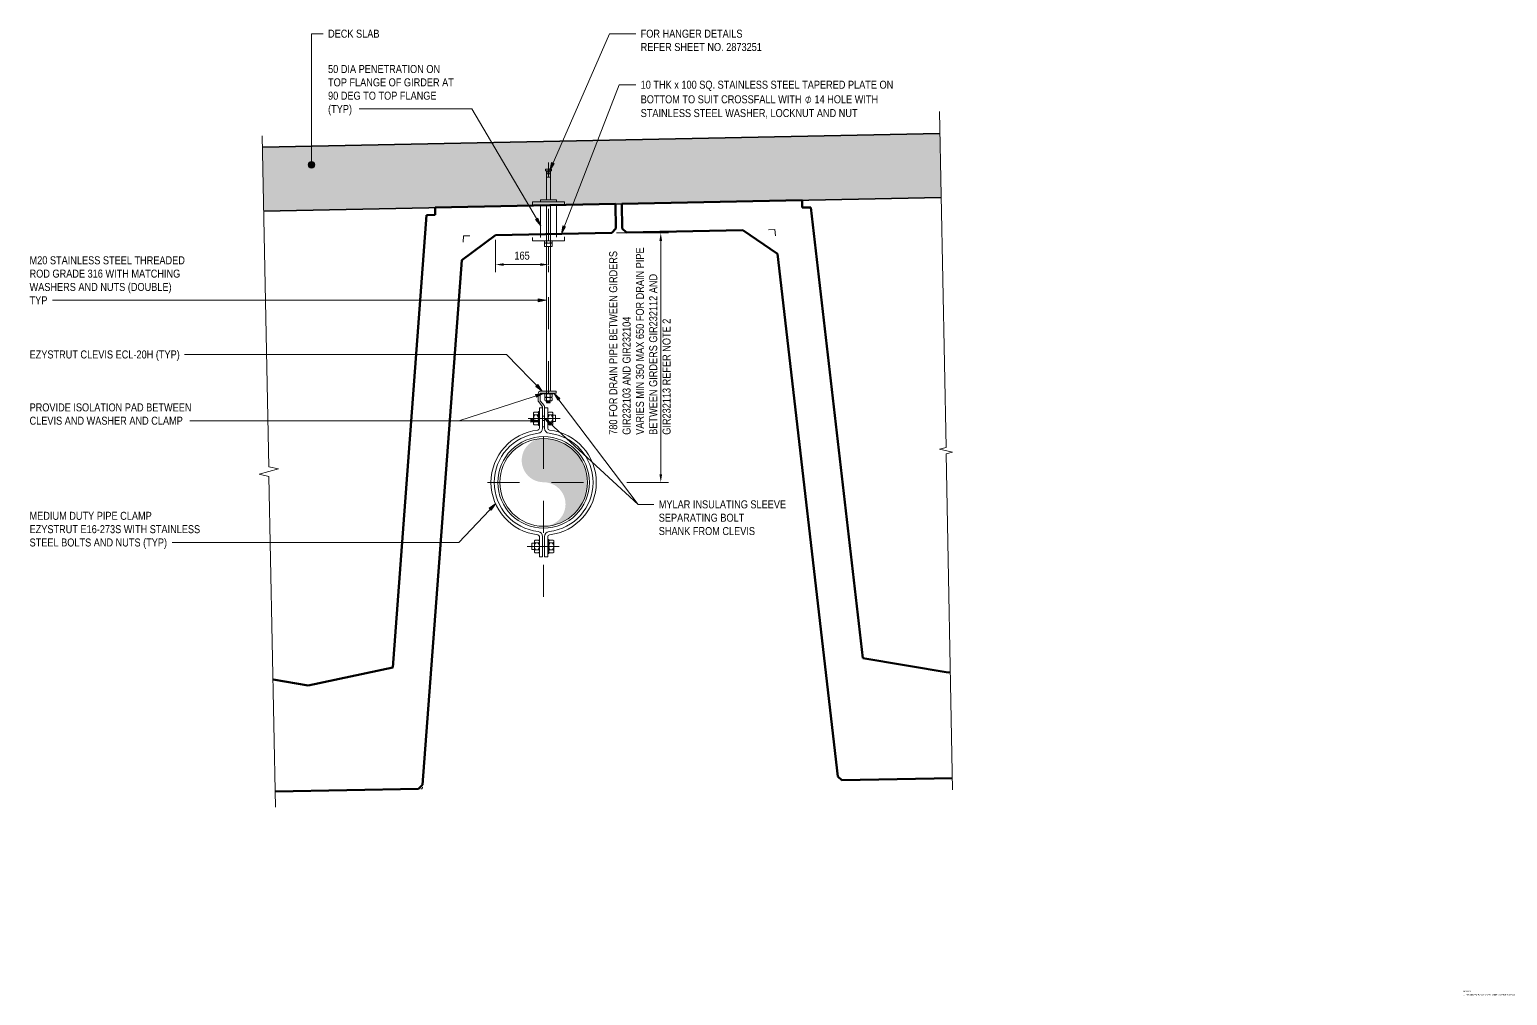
# Model space of a CAD drawing. Header units: metres. Extents: x -5.5 to 4.7, y 2.7 to 5.7.
# Drawn here: x 0.085 to 4.703, y 2.657 to 5.676 of the extents above; entities that cross this region are included whole.
import ezdxf

# ---------------------------------------------------------------- set-up
doc = ezdxf.new("R2010")
doc.units = ezdxf.units.M
doc.linetypes.add('JacobsCenter', pattern=[0.015, 0.009, -0.0015, 0.003, -0.0015])
doc.linetypes.add('JacobsDash', pattern=[0.0045, 0.003, -0.0015])
doc.layers.get('Defpoints').update_dxf_attribs({"color": 41})
for name, color, linetype, lineweight in [('A-ANNO-DIMS', 7, 'Continuous', 9), ('A-DETL', 7, 'Continuous', 13), ('A-DETL-GENF', 7, 'Continuous', 9), ('G-ANNO-TEXT', 7, 'Continuous', 9)]:
    doc.layers.add(name, color=color, linetype=linetype, lineweight=lineweight)
doc.styles.add('Arial Narrow', font='ARIALN.TTF', dxfattribs={"height": 0.025})
doc.styles.add('Arial Narrow_2', font='ARIALN.TTF', dxfattribs={"height": 0.0035})
doc.styles.add('Arial Narrow_3', font='ARIALN.TTF', dxfattribs={"height": 0.005})
doc.styles.add('Segoe UI Symbol', font='seguisym.ttf', dxfattribs={"height": 0.025})
doc.dimstyles.new('Dimension_Standard_O__mm__1', dxfattribs={"dimscale": 0.3048, "dimtxt": 0.025586, "dimasz": 0.082021, "dimexe": 0.07874, "dimexo": 0.049213, "dimgap": 0.049213, "dimtad": 1, "dimdec": 0, "dimlfac": 1000, "dimzin": 0, "dimdsep": 46, "dimtxsty": 'Arial Narrow', "dimsah": 1, "dimcen": 0.09, "dimaunit": 1, "dimadec": 4, "dimazin": 0, "dimtfac": 1, "dimtdec": 4, "dimtix": 1, "dimtmove": 0, "dimatfit": 3, "dimfxl": 1, "dimtvp": 1, "dimtfill": 1, "dimtolj": 1, "dimtzin": 0, "dimlwd": 18, "dimlwe": 18, "dimarcsym": 2})

# ---------------------------------------------------------------- blocks, each defined once
blk = doc.blocks.new('1815 DEEP SUPER-T GIRDER_2D - 1815 DEEP SUPER-T GIRDER_2D-7372020-DRG-2873255 - TYPE 6 HANGER _1X250 DIA_')
at = {"layer": 'A-DETL-GENF', "lineweight": 50}
for p, q in [((0.4267, 0.0602), (0.99, 0.0602)), ((0.4267, 0.037), (0.4267, 0.0602)), ((0.99, -0.0168), (0.99, 0.0602)), ((0.3993, 0.037), (0.2655, -1.3748)), ((0.4267, 0.037), (0.3993, 0.037)), ((0.5063, -0.1056), (0.6139, -0.0298)), ((0.6139, -0.0298), (0.977, -0.0298)), ((0.977, -0.0298), (0.99, -0.0168)), ((0.5063, -0.1056), (0.3512, -1.7429)), ((0, -1.4248), (0.2655, -1.3748)), ((0, -1.4248), (-0.1094, -1.4042)), ((-0.1094, -1.7548), (0.3381, -1.7548)), ((0.3381, -1.7548), (0.3512, -1.7429))]:
    blk.add_line(p, q, dxfattribs=at)
at = {"layer": 'A-DETL-GENF', "color": 8, "true_color": 0x808080}
for p, q in [((0.5135, -0.0298), (0.5116, -0.0496)), ((0.5335, -0.0298), (0.5135, -0.0298)), ((0.3501, -1.7548), (0.3451, -1.7548)), ((0.3501, -1.7548), (0.3506, -1.7499))]:
    blk.add_line(p, q, dxfattribs=at)
blk = doc.blocks.new('1815 DEEP SUPER-T GIRDER_2D - 1815 DEEP SUPER-T GIRDER_2D-V2-DRG-2873255 - TYPE 6 HANGER _1X250 DIA_')
at = {"layer": 'A-DETL-GENF', "lineweight": 50}
for p, q in [((-0.99, 0.0602), (-0.4267, 0.0602)), ((-0.99, -0.0168), (-0.99, 0.0602)), ((-0.4267, 0.037), (-0.4267, 0.0602)), ((-0.4267, 0.037), (-0.3993, 0.037)), ((-0.3993, 0.037), (-0.2655, -1.3748)), ((-0.977, -0.0298), (-0.99, -0.0168)), ((-0.977, -0.0298), (-0.6139, -0.0298)), ((-0.5063, -0.1056), (-0.6139, -0.0298)), ((-0.5063, -0.1056), (-0.3512, -1.7429)), ((0, -1.4248), (-0.2655, -1.3748)), ((0, -1.4248), (0.0072, -1.4235)), ((-0.3512, -1.7429), (-0.3381, -1.7548)), ((-0.3381, -1.7548), (0.007, -1.7548))]:
    blk.add_line(p, q, dxfattribs=at)
at = {"layer": 'A-DETL-GENF', "color": 8, "true_color": 0x808080}
for p, q in [((-0.5335, -0.0298), (-0.5135, -0.0298)), ((-0.5135, -0.0298), (-0.5116, -0.0496))]:
    blk.add_line(p, q, dxfattribs=at)
blk = doc.blocks.new('CS_DET_BreakLine_ViewScale - CS_Std BreakLine-7262363-DRG-2873255 - TYPE 6 HANGER _1X250 DIA_')
at = {"layer": 'A-DETL-GENF'}
for p, q in [((1.0043, 0), (-0.03, 0)), ((1.0118, 0.03), (1.0043, 0)), ((1.0268, -0.03), (1.0118, 0.03)), ((1.0343, 0), (1.0268, -0.03)), ((2.0686, 0), (1.0343, 0))]:
    blk.add_line(p, q, dxfattribs=at)
blk = doc.blocks.new('CS_DET_BreakLine_ViewScale - CS_Std BreakLine-7262547-DRG-2873255 - TYPE 6 HANGER _1X250 DIA_')
at = {"layer": 'A-DETL-GENF'}
for p, q in [((-0.02, 0), (1.03, 0)), ((1.03, 0), (1.035, -0.02)), ((1.035, -0.02), (1.045, 0.02)), ((1.045, 0.02), (1.05, 0)), ((1.05, 0), (2.1, 0))]:
    blk.add_line(p, q, dxfattribs=at)
blk = doc.blocks.new('BoltThinNutElevation - ThinNut-8397140-DRG-2873255 - TYPE 6 HANGER _1X250 DIA_')
at = {"layer": 'A-DETL-GENF', "lineweight": 13}
for p, q in [((0, 0.009), (0, -0.009)), ((0.0016, 0.012), (0.0056, 0.012)), ((0.0016, 0.006), (0.0056, 0.006)), ((0.0016, -0.006), (0.0056, -0.006)), ((0.0016, -0.012), (0.0056, -0.012))]:
    blk.add_line(p, q, dxfattribs=at)
for centre, radius, start, end in [((0.0036, 0.009), 0.0036, 123.5573, 236.4427), ((0.012, 0), 0.012, 150, 210), ((0.0036, 0.009), 0.0036, 303.5573, 56.4427), ((-0.0048, 0), 0.012, 330, 30), ((0.0036, -0.009), 0.0036, 123.6912, 236.4427), ((0.0036, -0.009), 0.0036, 0.0121, 56.3088), ((0.0036, -0.009), 0.0036, 303.5573, 359.9331)]:
    blk.add_arc(centre, radius, start, end, dxfattribs=at)
blk = doc.blocks.new('BoltNutElevation - Nut-8397138-DRG-2873255 - TYPE 6 HANGER _1X250 DIA_')
at = {"layer": 'A-DETL-GENF', "lineweight": 13}
for p, q in [((0, 0.009), (0, -0.009)), ((0.0016, 0.012), (0.0092, 0.012)), ((0.0016, 0.006), (0.0092, 0.006)), ((0.0108, 0.009), (0.0108, -0.009)), ((0.0016, -0.006), (0.0092, -0.006)), ((0.0016, -0.012), (0.0092, -0.012))]:
    blk.add_line(p, q, dxfattribs=at)
for centre, radius, start, end in [((0.0036, 0.009), 0.0036, 123.5573, 236.4427), ((0.012, 0), 0.012, 150, 210), ((0.0072, 0.009), 0.0036, 303.5573, 56.4427), ((-0.0012, 0), 0.012, 330, 30), ((0.0036, -0.009), 0.0036, 123.6912, 236.4427), ((0.0072, -0.009), 0.0036, 303.5573, 56.3088)]:
    blk.add_arc(centre, radius, start, end, dxfattribs=at)
blk = doc.blocks.new('DIMBLOCK12-DRG-2873255 - TYPE 6 HANGER _1X250 DIA_')
at = {"layer": 'A-ANNO-DIMS', "color": 0, "lineweight": 18, "transparency": 16777216}
for p, q in [((1.5416, 5.0183), (1.5416, 4.9175)), ((1.5666, 4.9415), (1.6815, 4.9415)), ((1.7065, 4.9368), (1.7065, 4.9175))]:
    blk.add_line(p, q, dxfattribs=at)
at = {"layer": 'A-ANNO-DIMS', "color": 0, "transparency": 16777216}
for points in [[(1.5666, 4.9456), (1.5666, 4.9373), (1.5416, 4.9415)], [(1.6815, 4.9456), (1.6815, 4.9373), (1.7065, 4.9415)]]:
    blk.add_solid(points, dxfattribs=at)
at = {"layer": 'Defpoints', "color": 0, "transparency": 16777216}
for p in [(1.5416, 5.0333), (1.7065, 4.9518), (1.7065, 4.9415)]:
    blk.add_point(p, dxfattribs=at)
at = {"layer": 'A-ANNO-DIMS', "color": 0, "lineweight": 18, "transparency": 16777216, "insert": (1.6241, 4.9692), "char_height": 0.025, "width": 0.05702, "attachment_point": 5, "style": 'Arial Narrow', "bg_fill": 3, "box_fill_scale": 1.1, "bg_fill_color": 256, "bg_fill_true_color": 13158600, "bg_fill_transparency": 0}
blk.add_mtext('\\A1;165', dxfattribs=at)
blk = doc.blocks.new('DIMBLOCK13-DRG-2873255 - TYPE 6 HANGER _1X250 DIA_')
at = {"layer": 'A-ANNO-DIMS', "color": 0, "lineweight": 18, "transparency": 16777216}
for p, q in [((1.9196, 5.0406), (2.0816, 5.0406)), ((2.0576, 4.2856), (2.0576, 5.0156)), ((1.9511, 4.2606), (2.0816, 4.2606))]:
    blk.add_line(p, q, dxfattribs=at)
at = {"layer": 'A-ANNO-DIMS', "color": 0, "transparency": 16777216}
for points in [[(2.0534, 5.0156), (2.0617, 5.0156), (2.0576, 5.0406)], [(2.0534, 4.2856), (2.0617, 4.2856), (2.0576, 4.2606)]]:
    blk.add_solid(points, dxfattribs=at)
at = {"layer": 'Defpoints', "color": 0, "transparency": 16777216}
for p in [(1.9046, 5.0406), (2.0576, 5.0406), (1.9361, 4.2606)]:
    blk.add_point(p, dxfattribs=at)
at = {"layer": 'A-ANNO-DIMS', "color": 0, "lineweight": 18, "transparency": 16777216, "insert": (2.0277, 4.6506), "char_height": 0.025, "attachment_point": 5, "rotation": 90, "style": 'Arial Narrow', "bg_fill": 3, "box_fill_scale": 1.1, "bg_fill_color": 256, "bg_fill_true_color": 13158600, "bg_fill_transparency": 0}
blk.add_mtext('\\A1;\u200c', dxfattribs=at)

msp = doc.modelspace()

# ---------------------------------------------------------------- hatches: boundary and pattern name
at = {"layer": 'A-DETL-GENF'}
h = msp.add_hatch(dxfattribs=at)
h.set_pattern_fill('FP_1', color=256, style=0, pattern_type=2)
h.set_pattern_definition([(50, (5.47442, 0), (0.0925501, -0.0080936), [0.00968, -0.10645]), (355, (5.47442, 0), (-0.0178988, 0.0970593), [0.00774, -0.08516]), (100.451, (5.48213, -0.00067), (0.0746521, 0.0889572), [0.00822, -0.09047]), (46.184, (5.47442, 0.02581), (0.137706, -0.0213563), [0.01452, -0.15968]), (96.636, (5.4859, 0.02403), (0.1206032, 0.1256891), [0.01234, -0.1357]), (351.184, (5.47442, 0.02581), (0.1205986, 0.1256918), [0.01161, -0.12774]), (21, (5.48732, 0.01935), (0.0770223, -0.05194804), [0.00968, -0.10645]), (326, (5.48732, 0.01935), (0.0314006, 0.0935675), [0.00774, -0.08516]), (71.451, (5.49374, 0.01503), (0.1084195, 0.0416117), [0.00822, -0.09047]), (37.5, (5.47442, 0), (0.00156777, 0.04294984), [0.00034, -0.08379, 0.00034, -0.08612, -0.08548]), (37.5, (5.47442, 0), (0.00156777, 0.04294984), [-0.17058, 0.00034, -0.08515]), (7.5, (5.47442, 0), (0.0339471, 0.0508964), [0.00034, -0.04895, 0.00034, -0.08186, -0.03258]), (7.5, (5.47442, 0), (0.0339471, 0.0508964), [-0.13148, 0.00034, -0.03225]), (327.5, (5.44565, 0), (0.06888044, -0.00291612), [0.00034, -0.03192, 0.00034, -0.10031, -0.13355]), (327.5, (5.44565, 0), (0.06888044, -0.00291612), [-0.1329, 0.00034, -0.13321]), (317.5, (5.43274, 0), (0.07524634, 0.0129182), [0.00034, -0.0416, 0.00034, -0.0665, -0.09484]), (317.5, (5.43274, 0), (0.07524634, 0.0129182), [-0.10877, 0.00034, -0.0945])])
h.paths.add_polyline_path([(0.8165, 5.1089), (2.9338, 5.1512), (2.9299, 5.3512), (0.8125, 5.3088)])
at = {"layer": 'A-DETL-GENF', "true_color": 0xc0c0c0}
msp.add_hatch(color=9, dxfattribs=at).paths.add_polyline_path([(1.6915, 4.1241), (1.7036, 4.1246), (1.7154, 4.1262), (1.727, 4.1287), (1.7384, 4.1323), (1.7495, 4.1369), (1.76, 4.1424), (1.7701, 4.1488), (1.7796, 4.1561), (1.7884, 4.1642), (1.7965, 4.173), (1.8038, 4.1825), (1.8102, 4.1926), (1.8157, 4.2031), (1.8203, 4.2142), (1.8241, 4.2268), (1.8264, 4.2372), (1.828, 4.2491), (1.8285, 4.2611), (1.828, 4.273), (1.8264, 4.2849), (1.8239, 4.2965), (1.8203, 4.3079), (1.8157, 4.319), (1.8102, 4.3296), (1.8038, 4.3396), (1.7965, 4.3491), (1.7884, 4.3579), (1.7796, 4.366), (1.7701, 4.3733), (1.76, 4.3797), (1.7495, 4.3852), (1.7384, 4.3898), (1.727, 4.3934), (1.7154, 4.3959), (1.7036, 4.3975), (1.6915, 4.3981), (1.6825, 4.3975), (1.6738, 4.3957), (1.6653, 4.3928), (1.6573, 4.3889), (1.6498, 4.3839), (1.6431, 4.378), (1.6372, 4.3713), (1.6322, 4.3638), (1.6283, 4.3558), (1.6254, 4.3473), (1.6236, 4.3385), (1.623, 4.3296), (1.6236, 4.3206), (1.6254, 4.3118), (1.6283, 4.3033), (1.6322, 4.2953), (1.6372, 4.2879), (1.6431, 4.2811), (1.6498, 4.2752), (1.6573, 4.2702), (1.6653, 4.2663), (1.6738, 4.2634), (1.6825, 4.2617), (1.7006, 4.2605), (1.7093, 4.2587), (1.7178, 4.2558), (1.7258, 4.2519), (1.7332, 4.2469), (1.74, 4.241), (1.7459, 4.2343), (1.7509, 4.2268), (1.7548, 4.2188), (1.7577, 4.2103), (1.7594, 4.2015), (1.76, 4.1926), (1.7594, 4.1836), (1.7577, 4.1748), (1.7548, 4.1663), (1.7509, 4.1583), (1.7459, 4.1509), (1.74, 4.1441), (1.7332, 4.1382), (1.7258, 4.1332), (1.7178, 4.1293), (1.7093, 4.1264), (1.6998, 4.1246)])
at = {"layer": 'G-ANNO-TEXT'}
h = msp.add_hatch(color=256, dxfattribs=at)
edge = h.paths.add_edge_path()
edge.add_arc((0.9662, 5.2531), 0.01, 0, 360)
for points in [[(1.7105, 5.2359), (1.7245, 5.2571), (1.7164, 5.2606)], [(1.6823, 5.063), (1.6734, 5.0868), (1.6658, 5.0823)], [(1.747, 5.0377), (1.7601, 5.0594), (1.7519, 5.0626)], [(1.6991, 4.8298), (1.6741, 4.8342), (1.6741, 4.8254)], [(1.6915, 4.5385), (1.6663, 4.535), (1.669, 4.5266)], [(1.6874, 4.546), (1.6731, 4.5669), (1.6668, 4.5608)], [(1.7239, 4.54), (1.7355, 4.5174), (1.7425, 4.5228)], [(1.6761, 4.4535), (1.6511, 4.4579), (1.6511, 4.449)], [(1.696, 4.4598), (1.7114, 4.4396), (1.7174, 4.4461)], [(1.5417, 4.1949), (1.5213, 4.1798), (1.5277, 4.1737)]]:
    msp.add_hatch(color=256, dxfattribs=at).paths.add_polyline_path(points)

# ---------------------------------------------------------------- linework, layer by layer
at = {"layer": 'A-DETL', "lineweight": 35}
for p, q in [((0.8125, 5.3088), (2.9299, 5.3512)), ((0.8165, 5.1089), (2.9338, 5.1512))]:
    msp.add_line(p, q, dxfattribs=at)
at = {"layer": 'A-DETL', "lineweight": 9}
for p, q in [((1.6973, 5.2392), (1.7158, 5.2392)), ((1.6973, 5.2342), (1.6973, 5.2392)), ((1.6973, 5.2342), (1.7158, 5.2342)), ((1.7003, 5.1442), (1.7003, 5.2342)), ((1.7128, 5.1442), (1.7128, 5.2342)), ((1.7158, 5.2342), (1.7158, 5.2392)), ((1.7005, 5.2142), (1.7128, 5.2142)), ((1.6565, 5.1377), (1.6565, 5.1256)), ((1.7565, 5.1377), (1.6565, 5.1377)), ((1.6815, 5.1442), (1.6815, 5.1377)), ((1.6815, 5.1442), (1.7315, 5.1442)), ((1.7005, 5.0157), (1.7005, 5.1265)), ((1.7125, 5.0157), (1.7125, 5.1267)), ((1.7315, 5.1442), (1.7315, 5.1377)), ((1.7565, 5.1277), (1.7565, 5.1377)), ((1.6565, 5.0157), (1.6565, 5.0258)), ((1.6975, 5.0157), (1.6565, 5.0157)), ((1.7005, 4.54), (1.7005, 4.9977)), ((1.7125, 4.546), (1.7125, 4.9977)), ((1.7565, 5.0157), (1.7155, 5.0157)), ((1.7565, 5.0278), (1.7565, 5.0157)), ((1.6745, 4.538), (1.6745, 4.5165)), ((1.6805, 4.538), (1.6805, 4.5171)), ((1.7305, 4.546), (1.6825, 4.546)), ((1.7305, 4.54), (1.6825, 4.54)), ((1.6912, 4.5375), (1.6912, 4.54)), ((1.7222, 4.5375), (1.6912, 4.5375)), ((1.6953, 4.528), (1.6953, 4.5358)), ((1.7065, 4.5373), (1.6981, 4.5373)), ((1.7065, 4.5265), (1.6981, 4.5265)), ((1.7065, 4.5265), (1.6981, 4.5265)), ((1.7009, 4.528), (1.7009, 4.5358)), ((1.715, 4.5373), (1.7065, 4.5373)), ((1.715, 4.5265), (1.7065, 4.5265)), ((1.715, 4.5265), (1.7065, 4.5265)), ((1.7121, 4.528), (1.7121, 4.5358)), ((1.7178, 4.528), (1.7178, 4.5358)), ((1.7222, 4.5375), (1.7222, 4.54)), ((1.7305, 4.546), (1.7305, 4.54)), ((1.6729, 4.4803), (1.6623, 4.4803)), ((1.6755, 4.4823), (1.6755, 4.4388)), ((1.6785, 4.4823), (1.6755, 4.4823)), ((1.6762, 4.5122), (1.6881, 4.497)), ((1.6785, 4.43), (1.6785, 4.4936)), ((1.6785, 4.4388), (1.6785, 4.4823)), ((1.681, 4.5159), (1.6928, 4.5006)), ((1.6885, 4.434), (1.6885, 4.4957)), ((1.6885, 4.43), (1.6885, 4.4936)), ((1.6945, 4.434), (1.6945, 4.4957)), ((1.6945, 4.43), (1.6945, 4.4936)), ((1.6953, 4.5172), (1.6953, 4.525)), ((1.7065, 4.5157), (1.6981, 4.5157)), ((1.712, 4.515), (1.7007, 4.5157)), ((1.702, 4.515), (1.7007, 4.5157)), ((1.702, 4.515), (1.7007, 4.5157)), ((1.7007, 4.5143), (1.702, 4.515)), ((1.7007, 4.5143), (1.702, 4.515)), ((1.702, 4.5136), (1.7007, 4.5143)), ((1.712, 4.5136), (1.7007, 4.5143)), ((1.7007, 4.5129), (1.702, 4.5136)), ((1.702, 4.5122), (1.7007, 4.5129)), ((1.712, 4.5122), (1.7007, 4.5129)), ((1.7007, 4.5115), (1.702, 4.5122)), ((1.702, 4.5108), (1.7007, 4.5115)), ((1.712, 4.5108), (1.7007, 4.5115)), ((1.702, 4.5108), (1.7007, 4.5101)), ((1.7007, 4.5101), (1.712, 4.5094)), ((1.702, 4.5094), (1.7007, 4.5101)), ((1.7009, 4.5172), (1.7009, 4.525)), ((1.7107, 4.5143), (1.702, 4.515)), ((1.7107, 4.5129), (1.702, 4.5136)), ((1.7107, 4.5115), (1.702, 4.5122)), ((1.7107, 4.5101), (1.702, 4.5108)), ((1.712, 4.5094), (1.702, 4.5094)), ((1.7045, 4.43), (1.7045, 4.4936)), ((1.715, 4.5157), (1.7065, 4.5157)), ((1.7073, 4.4803), (1.7179, 4.4803)), ((1.7107, 4.5157), (1.712, 4.515)), ((1.712, 4.515), (1.7107, 4.5143)), ((1.7107, 4.5143), (1.712, 4.5136)), ((1.712, 4.5136), (1.7107, 4.5129)), ((1.7107, 4.5129), (1.712, 4.5122)), ((1.712, 4.5122), (1.7107, 4.5115)), ((1.7107, 4.5115), (1.712, 4.5108)), ((1.712, 4.5108), (1.7107, 4.5101)), ((1.712, 4.5094), (1.7107, 4.5101)), ((1.7121, 4.5172), (1.7121, 4.525)), ((1.7178, 4.5172), (1.7178, 4.525)), ((1.6596, 4.4452), (1.6596, 4.4759)), ((1.6729, 4.4715), (1.6623, 4.4715)), ((1.6729, 4.4497), (1.6623, 4.4497)), ((1.6729, 4.4408), (1.6623, 4.4408)), ((1.6755, 4.4388), (1.6785, 4.4388)), ((1.6885, 4.468), (1.6945, 4.468)), ((1.6885, 4.454), (1.6945, 4.454)), ((1.6945, 4.434), (1.6885, 4.434)), ((1.7045, 4.4452), (1.7045, 4.4759)), ((1.7073, 4.4715), (1.7179, 4.4715)), ((1.7073, 4.4497), (1.7179, 4.4497)), ((1.7073, 4.4408), (1.7179, 4.4408)), ((1.7206, 4.4452), (1.7206, 4.4759)), ((1.7286, 4.4706), (1.7206, 4.4706)), ((1.7206, 4.4506), (1.7286, 4.4506)), ((1.7286, 4.4506), (1.7286, 4.4706)), ((1.6625, 4.0706), (1.6545, 4.0706)), ((1.6545, 4.0706), (1.6545, 4.0506)), ((1.6625, 4.0759), (1.6625, 4.0452)), ((1.6758, 4.0803), (1.6652, 4.0803)), ((1.6758, 4.0715), (1.6652, 4.0715)), ((1.6785, 4.0911), (1.6785, 4.0276)), ((1.6786, 4.0759), (1.6786, 4.0452)), ((1.6885, 4.0911), (1.6885, 4.0276)), ((1.6945, 4.0911), (1.6945, 4.0276)), ((1.7045, 4.0911), (1.7045, 4.0276)), ((1.7045, 4.0823), (1.7045, 4.0388)), ((1.7075, 4.0823), (1.7045, 4.0823)), ((1.7075, 4.0388), (1.7075, 4.0823)), ((1.7102, 4.0803), (1.7208, 4.0803)), ((1.7102, 4.0715), (1.7208, 4.0715)), ((1.7235, 4.0759), (1.7235, 4.0452)), ((1.6545, 4.0506), (1.6625, 4.0506)), ((1.6758, 4.0497), (1.6652, 4.0497)), ((1.6758, 4.0408), (1.6652, 4.0408)), ((1.7045, 4.0388), (1.7075, 4.0388)), ((1.7102, 4.0497), (1.7208, 4.0497)), ((1.7102, 4.0408), (1.7208, 4.0408))]:
    msp.add_line(p, q, dxfattribs=at)
at = {"layer": 'A-DETL', "linetype": 'JacobsCenter', "lineweight": 9}
for p, q in [((1.7065, 5.0157), (1.7065, 5.26)), ((1.7065, 4.54), (1.7065, 4.9977)), ((1.6885, 4.4936), (1.6785, 4.4936)), ((1.7045, 4.4936), (1.6945, 4.4936)), ((1.7431, 4.4606), (1.6381, 4.4606)), ((1.6915, 3.9034), (1.6915, 4.4234)), ((1.5165, 4.2606), (1.8605, 4.2606)), ((1.64, 4.0606), (1.745, 4.0606)), ((1.6885, 4.0276), (1.6785, 4.0276)), ((1.7045, 4.0276), (1.6945, 4.0276))]:
    msp.add_line(p, q, dxfattribs=at)
at = {"layer": 'A-DETL', "linetype": 'JacobsDash', "lineweight": 9}
for p, q in [((1.7315, 5.0269), (1.7315, 5.1272)), ((1.6815, 5.0259), (1.6815, 5.1262))]:
    msp.add_line(p, q, dxfattribs=at)
at = {"layer": 'A-DETL', "lineweight": 9}
for centre, radius in [((1.7067, 5.2287), 0.005), ((1.6915, 4.2606), 0.143), ((1.6915, 4.2606), 0.137)]:
    msp.add_circle(centre, radius, dxfattribs=at)
for centre, radius, start, end in [((1.6825, 4.538), 0.008, 90, 180), ((1.6825, 4.538), 0.002, 90, 180), ((1.6981, 4.5341), 0.00331, 32.1346, 147.8654), ((1.6981, 4.5341), 0.00331, 32.1346, 147.8654), ((1.6981, 4.5298), 0.00331, 212.1346, 327.8654), ((1.6981, 4.5298), 0.00331, 212.1346, 327.8654), ((1.6981, 4.5233), 0.00331, 32.1346, 147.8654), ((1.6981, 4.5233), 0.00331, 32.1346, 147.8654), ((1.7065, 4.5271), 0.0104, 57.2084, 122.7916), ((1.7065, 4.5367), 0.0104, 237.2084, 302.7916), ((1.7065, 4.5163), 0.0104, 57.2084, 122.7916), ((1.715, 4.5341), 0.00331, 32.1355, 147.8645), ((1.715, 4.5298), 0.00331, 212.1355, 327.8645), ((1.715, 4.5233), 0.00331, 32.1355, 147.8645), ((1.6646, 4.4759), 0.00498, 117.2195, 257.4369), ((1.6706, 4.4759), 0.00498, 282.5631, 62.7805), ((1.6825, 4.5171), 0.008, 180, 218), ((1.6825, 4.5171), 0.002, 180, 218), ((1.6865, 4.4957), 0.002, 0, 38), ((1.6865, 4.4957), 0.008, 0, 38), ((1.6981, 4.519), 0.00331, 212.1346, 327.8654), ((1.6981, 4.519), 0.00331, 212.1346, 327.8654), ((1.7065, 4.5259), 0.0104, 237.2084, 302.7916), ((1.7095, 4.4759), 0.00498, 117.2195, 257.4369), ((1.715, 4.519), 0.00331, 212.1355, 327.8645), ((1.7156, 4.4759), 0.00498, 282.5631, 62.7805), ((1.6756, 4.4606), 0.016, 139.194, 220.806), ((1.6646, 4.4452), 0.00498, 102.5631, 242.7805), ((1.6596, 4.4606), 0.016, 319.194, 40.806), ((1.6706, 4.4452), 0.00498, 297.2195, 77.4369), ((1.7206, 4.4606), 0.016, 139.194, 220.806), ((1.7095, 4.4452), 0.00498, 102.5631, 242.7805), ((1.7045, 4.4606), 0.016, 319.194, 40.806), ((1.7156, 4.4452), 0.00498, 297.2195, 77.4369), ((1.6915, 4.2606), 0.1645, 96.3982, 263.6018), ((1.6915, 4.2606), 0.1545, 96.3982, 263.6018), ((1.6725, 4.43), 0.006, 276.3982, 0), ((1.6725, 4.43), 0.016, 276.3982, 0), ((1.7105, 4.43), 0.016, 180, 263.6018), ((1.7105, 4.43), 0.006, 180, 263.6018), ((1.6915, 4.2606), 0.1545, 276.3982, 83.6018), ((1.6915, 4.2606), 0.1645, 276.3982, 83.6018), ((1.6675, 4.0759), 0.00498, 117.2195, 257.4369), ((1.6785, 4.0606), 0.016, 139.194, 220.806), ((1.6725, 4.0911), 0.006, 0, 83.6018), ((1.6725, 4.0911), 0.016, 0, 83.6018), ((1.6735, 4.0759), 0.00498, 282.5631, 62.7805), ((1.6625, 4.0606), 0.016, 319.194, 40.806), ((1.7105, 4.0911), 0.016, 96.3982, 180), ((1.7105, 4.0911), 0.006, 96.3982, 180), ((1.7125, 4.0759), 0.00498, 117.2195, 257.4369), ((1.7235, 4.0606), 0.016, 139.194, 220.806), ((1.7185, 4.0759), 0.00498, 282.5631, 62.7805), ((1.7075, 4.0606), 0.016, 319.194, 40.806), ((1.6675, 4.0452), 0.00498, 102.5631, 242.7805), ((1.6735, 4.0452), 0.00498, 297.2195, 77.4369), ((1.7125, 4.0452), 0.00498, 102.5631, 242.7805), ((1.7185, 4.0452), 0.00498, 297.2195, 77.4369)]:
    msp.add_arc(centre, radius, start, end, dxfattribs=at)
at = {"layer": 'G-ANNO-TEXT'}
for p, q in [((0.9662, 5.6631), (1.0029, 5.6631)), ((0.9662, 5.2531), (0.9662, 5.6631)), ((1.7105, 5.2359), (1.8969, 5.6631)), ((1.8969, 5.6631), (1.9798, 5.6631)), ((1.9278, 5.5036), (1.9798, 5.5036)), ((1.443, 5.4277), (1.1155, 5.4277)), ((1.4671, 5.4277), (1.443, 5.4277)), ((1.6823, 5.063), (1.4671, 5.4277)), ((1.7164, 5.2606), (1.7105, 5.2359)), ((1.7105, 5.2359), (1.7245, 5.2571)), ((1.7245, 5.2571), (1.7164, 5.2606)), ((1.6734, 5.0868), (1.6658, 5.0823)), ((1.6658, 5.0823), (1.6823, 5.063)), ((1.6823, 5.063), (1.6734, 5.0868)), ((1.7519, 5.0626), (1.747, 5.0377)), ((1.747, 5.0377), (1.7601, 5.0594)), ((1.7601, 5.0594), (1.7519, 5.0626)), ((0.602, 4.8298), (0.1563, 4.8298)), ((1.6991, 4.8298), (0.602, 4.8298)), ((1.6991, 4.8298), (1.6741, 4.8342)), ((1.6741, 4.8342), (1.6741, 4.8254)), ((1.6741, 4.8254), (1.6991, 4.8298)), ((0.5704, 4.6606), (0.5697, 4.6606)), ((1.5754, 4.6606), (0.5704, 4.6606)), ((1.6874, 4.546), (1.5754, 4.6606)), ((1.6915, 4.5385), (1.4268, 4.4535)), ((1.6915, 4.5385), (1.6663, 4.535)), ((1.6663, 4.535), (1.669, 4.5266)), ((1.6731, 4.5669), (1.6668, 4.5608)), ((1.6668, 4.5608), (1.6874, 4.546)), ((1.669, 4.5266), (1.6915, 4.5385)), ((1.6874, 4.546), (1.6731, 4.5669)), ((1.7239, 4.54), (1.7355, 4.5174)), ((1.7425, 4.5228), (1.7239, 4.54)), ((1.7355, 4.5174), (1.7425, 4.5228)), ((0.6363, 4.4535), (0.5862, 4.4535)), ((1.6761, 4.4535), (0.6363, 4.4535)), ((1.4268, 4.4535), (0.6363, 4.4535)), ((1.6761, 4.4535), (1.6511, 4.4579)), ((1.6511, 4.4579), (1.6511, 4.449)), ((1.6511, 4.449), (1.6761, 4.4535)), ((1.696, 4.4598), (1.7114, 4.4396)), ((1.7174, 4.4461), (1.696, 4.4598)), ((1.7114, 4.4396), (1.7174, 4.4461)), ((1.5417, 4.1949), (1.4268, 4.0729)), ((1.5417, 4.1949), (1.5213, 4.1798)), ((1.5213, 4.1798), (1.5277, 4.1737)), ((1.5277, 4.1737), (1.5417, 4.1949)), ((1.9871, 4.192), (2.0363, 4.192)), ((1.9871, 4.192), (2.0363, 4.192)), ((0.6363, 4.0729), (0.5307, 4.0729)), ((1.4268, 4.0729), (0.6363, 4.0729))]:
    msp.add_line(p, q, dxfattribs=at)
msp.add_circle((0.9662, 5.2531), 0.01, dxfattribs=at)

# ---------------------------------------------------------------- block references
at = {"layer": 'A-DETL-GENF'}
for name, p, rotation in [('CS_DET_BreakLine_ViewScale - CS_Std BreakLine-7262547-DRG-2873255 - TYPE 6 HANGER _1X250 DIA_', (2.929, 5.3995), 271.1085357865005), ('CS_DET_BreakLine_ViewScale - CS_Std BreakLine-7262363-DRG-2873255 - TYPE 6 HANGER _1X250 DIA_', (0.8124, 5.3136), 271.1457923046129), ('BoltThinNutElevation - ThinNut-8397140-DRG-2873255 - TYPE 6 HANGER _1X250 DIA_', (1.7065, 5.0157), 270), ('BoltNutElevation - Nut-8397138-DRG-2873255 - TYPE 6 HANGER _1X250 DIA_', (1.7065, 5.0085), 270)]:
    msp.add_blockref(name, p, dxfattribs=dict(at, rotation=rotation))
at = {"layer": 'A-DETL-GENF', "color": 8, "true_color": 0x808080, "rotation": 1.145792304612802}
for name, p in [('1815 DEEP SUPER-T GIRDER_2D - 1815 DEEP SUPER-T GIRDER_2D-7372020-DRG-2873255 - TYPE 6 HANGER _1X250 DIA_', (0.9272, 5.0509)), ('1815 DEEP SUPER-T GIRDER_2D - 1815 DEEP SUPER-T GIRDER_2D-V2-DRG-2873255 - TYPE 6 HANGER _1X250 DIA_', (2.9268, 5.0909))]:
    msp.add_blockref(name, p, dxfattribs=at)

# ---------------------------------------------------------------- texts
at = {"layer": 'G-ANNO-TEXT', "char_height": 0.025, "attachment_point": 1, "style": 'Arial Narrow', "bg_fill": 3, "box_fill_scale": 1, "bg_fill_color": 256, "bg_fill_transparency": 0}
for s, insert in [('50 DIA PENETRATION ON ', (1.0179, 5.5652)), ('M20 STAINLESS STEEL THREADED ', (0.0851, 4.9673)), ('PROVIDE ISOLATION PAD BETWEEN ', (0.0851, 4.5076)), ('MEDIUM DUTY PIPE CLAMP ', (0.0851, 4.1687))]:
    msp.add_mtext(s, dxfattribs=dict(at, insert=insert))
at = {"layer": 'G-ANNO-TEXT', "insert": (4.5661, 2.6613), "char_height": 0.0035, "attachment_point": 1, "style": 'Arial Narrow_2', "bg_fill": 3, "box_fill_scale": 1, "bg_fill_color": 256, "bg_fill_true_color": 13158600, "bg_fill_transparency": 0}
msp.add_mtext('1.', dxfattribs=at)

# ---------------------------------------------------------------- next in the draw order: texts
at = {"layer": 'G-ANNO-TEXT', "char_height": 0.025, "attachment_point": 1, "style": 'Arial Narrow', "bg_fill": 3, "box_fill_scale": 1, "bg_fill_color": 256, "bg_fill_transparency": 0}
for s, insert in [('DECK SLAB', (1.0179, 5.6756)), ('FOR HANGER DETAILS ', (1.9948, 5.6756)), ('TOP FLANGE OF GIRDER AT ', (1.0179, 5.5235)), ('10 THK x 100 SQ. STAINLESS STEEL TAPERED PLATE ON ', (1.9948, 5.5161)), ('ROD GRADE 316 WITH MATCHING ', (0.0851, 4.9257)), ('EZYSTRUT CLEVIS ECL-20H (TYP)', (0.0851, 4.6731)), ('CLEVIS AND WASHER AND CLAMP ', (0.0851, 4.466)), ('EZYSTRUT E16-273S WITH STAINLESS ', (0.0851, 4.127))]:
    msp.add_mtext(s, dxfattribs=dict(at, insert=insert))
at = {"layer": 'G-ANNO-TEXT', "attachment_point": 1, "bg_fill": 3, "box_fill_scale": 1, "bg_fill_color": 256, "bg_fill_true_color": 13158600, "bg_fill_transparency": 0}
for s, insert, char_height, style in [('MYLAR INSULATING SLEEVE ', (2.0513, 4.2045), 0.025, 'Arial Narrow'), ('FOR GENERAL NOTES, REFER TO SHEET No. 2873005 TO 2873010.', (4.5742, 2.6613), 0.0035, 'Arial Narrow_2')]:
    msp.add_mtext(s, dxfattribs=dict(at, insert=insert, char_height=char_height, style=style))

# ---------------------------------------------------------------- next in the draw order: dimensions: what is measured, and where the dimension line sits
at = {"layer": 'A-ANNO-DIMS', "lineweight": 18}
dim = msp.add_linear_dim(base=(2.0576, 5.0406), p1=(1.9361, 4.2606), p2=(1.9046, 5.0406), angle=90, text='\u200c', dimstyle='Dimension_Standard_O__mm__1', override={"dimpost": '<>', "dimfxl": 0.780667}, dxfattribs=at)
dim.commit()
dim.dimension.update_dxf_attribs({"geometry": 'DIMBLOCK13-DRG-2873255 - TYPE 6 HANGER _1X250 DIA_', "text_midpoint": (2.0277, 4.6506)})
dim = msp.add_linear_dim(base=(1.7065, 4.9415), p1=(1.5416, 5.0333), p2=(1.7065, 4.9518), dimstyle='Dimension_Standard_O__mm__1', override={"dimpost": '<>', "dimfxl": 0.184036}, dxfattribs=at)
dim.commit()
dim.dimension.update_dxf_attribs({"geometry": 'DIMBLOCK12-DRG-2873255 - TYPE 6 HANGER _1X250 DIA_', "text_midpoint": (1.6241, 4.9692)})

# ---------------------------------------------------------------- next in the draw order: linework, layer by layer
at = {"layer": 'G-ANNO-TEXT'}
msp.add_line((1.747, 5.0377), (1.9278, 5.5036), dxfattribs=at)

# ---------------------------------------------------------------- next in the draw order: texts
at = {"layer": 'G-ANNO-TEXT', "char_height": 0.025, "attachment_point": 1, "style": 'Arial Narrow', "bg_fill": 3, "box_fill_scale": 1, "bg_fill_color": 256, "bg_fill_transparency": 0}
for s, insert in [('REFER SHEET NO. 2873251', (1.9948, 5.634)), ('90 DEG TO TOP FLANGE ', (1.0179, 5.4818)), ('BOTTOM TO SUIT CROSSFALL WITH ', (1.9948, 5.4705)), ('WASHERS AND NUTS (DOUBLE) ', (0.0851, 4.884)), ('STEEL BOLTS AND NUTS (TYP)', (0.0851, 4.0854))]:
    msp.add_mtext(s, dxfattribs=dict(at, insert=insert))
at = {"layer": 'G-ANNO-TEXT', "insert": (1.8965, 4.4095), "char_height": 0.025, "attachment_point": 1, "rotation": 90, "style": 'Arial Narrow', "bg_fill": 3, "box_fill_scale": 1, "bg_fill_color": 256, "bg_fill_transparency": 0}
msp.add_mtext('780 FOR DRAIN PIPE BETWEEN GIRDERS ', dxfattribs=at)
at = {"layer": 'G-ANNO-TEXT', "attachment_point": 1, "bg_fill": 3, "box_fill_scale": 1, "bg_fill_color": 256, "bg_fill_true_color": 13158600, "bg_fill_transparency": 0}
for s, insert, char_height, style in [('SEPARATING BOLT', (2.0513, 4.1628), 0.025, 'Arial Narrow'), ('NOTES', (4.5661, 2.6725), 0.005, 'Arial Narrow_3')]:
    msp.add_mtext(s, dxfattribs=dict(at, insert=insert, char_height=char_height, style=style))

# ---------------------------------------------------------------- next in the draw order: texts
at = {"layer": 'G-ANNO-TEXT', "char_height": 0.025, "attachment_point": 1, "bg_fill": 3, "box_fill_scale": 1, "bg_fill_color": 256, "bg_fill_transparency": 0}
for s, insert, style in [('\\fSegoe UI Symbol|b0|i0|c254|p34|;⌀', (2.5081, 5.4705), 'Segoe UI Symbol'), ('(TYP) ', (1.0179, 5.4402), 'Arial Narrow'), ('TYP', (0.0851, 4.8423), 'Arial Narrow')]:
    msp.add_mtext(s, dxfattribs=dict(at, insert=insert, style=style))
at = {"layer": 'G-ANNO-TEXT', "insert": (1.9382, 4.4095), "char_height": 0.025, "attachment_point": 1, "rotation": 90, "style": 'Arial Narrow', "bg_fill": 3, "box_fill_scale": 1, "bg_fill_color": 256, "bg_fill_transparency": 0}
msp.add_mtext('GIR232103 AND GIR232104', dxfattribs=at)
at = {"layer": 'G-ANNO-TEXT', "insert": (2.0513, 4.1211), "char_height": 0.025, "attachment_point": 1, "style": 'Arial Narrow', "bg_fill": 3, "box_fill_scale": 1, "bg_fill_color": 256, "bg_fill_true_color": 13158600, "bg_fill_transparency": 0}
msp.add_mtext('SHANK FROM CLEVIS', dxfattribs=at)

# ---------------------------------------------------------------- next in the draw order: texts
at = {"layer": 'G-ANNO-TEXT', "insert": (2.5379, 5.4705), "char_height": 0.025, "attachment_point": 1, "style": 'Arial Narrow', "bg_fill": 3, "box_fill_scale": 1, "bg_fill_color": 256, "bg_fill_transparency": 0}
msp.add_mtext('14 HOLE WITH ', dxfattribs=at)
at = {"layer": 'G-ANNO-TEXT', "insert": (1.9799, 4.4095), "char_height": 0.025, "attachment_point": 1, "rotation": 90, "style": 'Arial Narrow', "bg_fill": 3, "box_fill_scale": 1, "bg_fill_color": 256, "bg_fill_transparency": 0}
msp.add_mtext('VARIES MIN 350 MAX 650 FOR DRAIN PIPE ', dxfattribs=at)

# ---------------------------------------------------------------- next in the draw order: linework, layer by layer
at = {"layer": 'G-ANNO-TEXT'}
for p in [(1.7239, 4.54), (1.696, 4.4598)]:
    msp.add_line(p, (1.9871, 4.192), dxfattribs=at)

# ---------------------------------------------------------------- next in the draw order: texts
at = {"layer": 'G-ANNO-TEXT', "insert": (1.9948, 5.4275), "char_height": 0.025, "attachment_point": 1, "style": 'Arial Narrow', "bg_fill": 3, "box_fill_scale": 1, "bg_fill_color": 256, "bg_fill_transparency": 0}
msp.add_mtext('STAINLESS STEEL WASHER, LOCKNUT AND NUT', dxfattribs=at)
at = {"layer": 'G-ANNO-TEXT', "insert": (2.0215, 4.4095), "char_height": 0.025, "attachment_point": 1, "rotation": 90, "style": 'Arial Narrow', "bg_fill": 3, "box_fill_scale": 1, "bg_fill_color": 256, "bg_fill_transparency": 0}
msp.add_mtext('BETWEEN GIRDERS GIR232112 AND ', dxfattribs=at)

# ---------------------------------------------------------------- next in the draw order: texts
at = {"layer": 'G-ANNO-TEXT', "insert": (2.0632, 4.4095), "char_height": 0.025, "attachment_point": 1, "rotation": 90, "style": 'Arial Narrow', "bg_fill": 3, "box_fill_scale": 1, "bg_fill_color": 256, "bg_fill_transparency": 0}
msp.add_mtext('GIR232113 REFER NOTE 2', dxfattribs=at)

doc.saveas('drawing.dxf')
